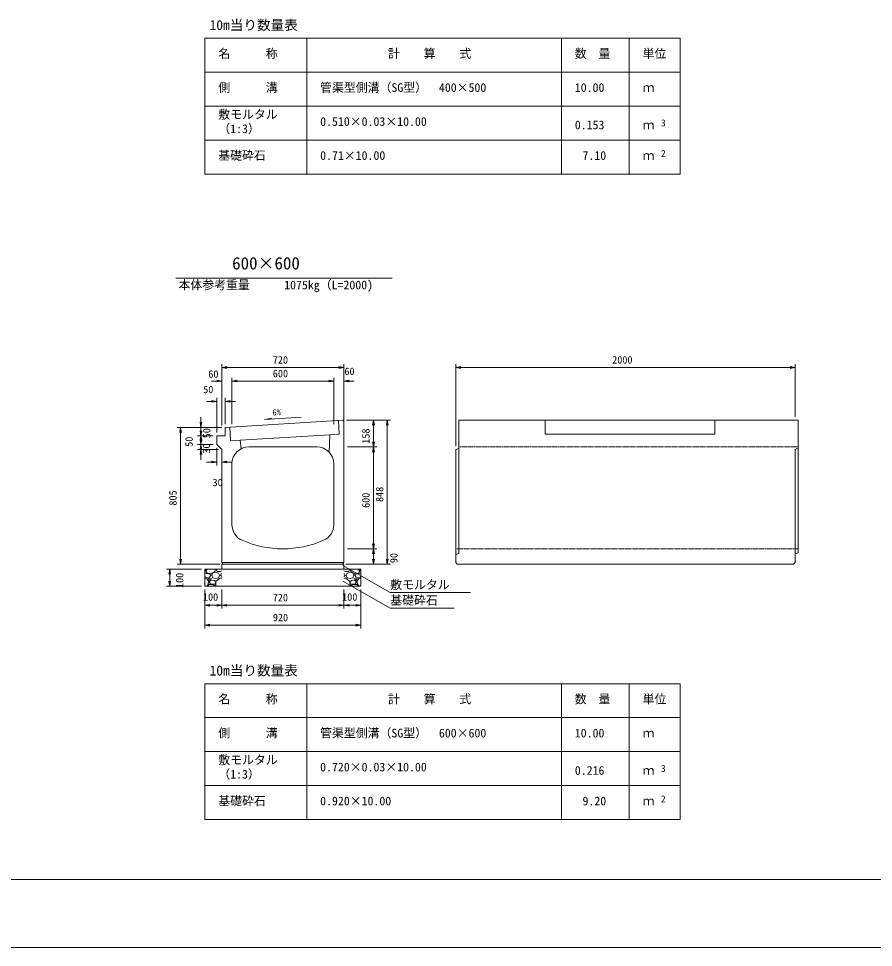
# Model space of a CAD drawing. Units: millimetres, scale not verified. Extents: x 0 to 84100, y 0 to 59400.
# Drawn here: x 26994 to 52178, y 0 to 27351 of the extents above; entities that cross this region are included whole.
import ezdxf
from ezdxf.enums import TextEntityAlignment as Align

# ---------------------------------------------------------------- set-up
doc = ezdxf.new("R2010")
doc.units = ezdxf.units.MM
doc.header["$LTSCALE"] = 100
doc.linetypes.add('USER1', pattern=[0.375, 0.25, -0.125])
for name, color, linetype, lineweight in [('D-MTR-FRAM（材料表図枠）', 2, 'Continuous', 18), ('D-STR-DIM（寸法）', 7, 'Continuous', 18), ('D-STR-HTXT（旗揚げ）', 7, 'Continuous', 18), ('D-STR-STRn（構造物）', 7, 'Continuous', 18), ('D-STR（構造物外形線）', 1, 'Continuous', 18), ('D-TTL(外枠）', 2, 'Continuous', 18), ('DEFPOINTS_2', 8, 'Continuous', 18)]:
    doc.layers.add(name, color=color, linetype=linetype, lineweight=lineweight)
for name, color, linetype in [('D-MTR-TXT(文字列）', 7, 'Continuous'), ('D-MTR（材料表タイトル）', 7, 'Continuous'), ('D-STR-TXT（文字）', 7, 'Continuous'), ('D-TTL-TXT（文字）', 7, 'Continuous')]:
    doc.layers.add(name, color=color, linetype=linetype)
doc.styles.add('ＭＳ ゴシック', font='')
doc.styles.get('ＭＳ ゴシック').set_extended_font_data('MS Gothic')

msp = doc.modelspace()

# ---------------------------------------------------------------- linework, layer by layer
at = {"layer": 'D-MTR-FRAM（材料表図枠）'}
for p, q in [((32485.6, 26773.7), (46485.6, 26773.7)), ((32485.6, 22773.7), (32485.6, 26773.7)), ((35485.6, 22773.7), (35485.6, 26773.7)), ((42985.6, 22773.7), (42985.6, 26773.7)), ((44985.6, 23573.7), (44985.6, 26773.7)), ((44985.6, 22773.7), (44985.6, 26773.7)), ((46485.6, 22773.7), (46485.6, 26773.7)), ((32485.6, 25773.7), (46485.6, 25773.7)), ((32485.6, 24773.7), (46485.6, 24773.7)), ((32485.6, 23773.7), (46485.6, 23773.7)), ((32485.6, 22773.7), (46485.6, 22773.7)), ((32485.6, 7766.1), (46485.6, 7766.1)), ((32485.6, 3766.1), (32485.6, 7766.1)), ((35485.6, 3766.1), (35485.6, 7766.1)), ((42985.6, 3766.1), (42985.6, 7766.1)), ((44985.6, 4566.1), (44985.6, 7766.1)), ((44985.6, 3766.1), (44985.6, 7766.1)), ((46485.6, 3766.1), (46485.6, 7766.1)), ((32485.6, 6766.1), (46485.6, 6766.1)), ((32485.6, 5766.1), (46485.6, 5766.1)), ((32485.6, 4766.1), (46485.6, 4766.1)), ((32485.6, 3766.1), (46485.6, 3766.1))]:
    msp.add_line(p, q, dxfattribs=at)
at = {"layer": 'D-STR-DIM（寸法）'}
for p, q in [((32980.1, 15367.1), (32980.1, 17176.1)), ((32980.1, 17076.1), (33130.1, 17101.1)), ((33130.1, 17051.1), (32980.1, 17076.1)), ((32980.1, 17076.1), (33130.1, 17076.1)), ((33130.1, 17076.1), (36430.1, 17076.1)), ((36430.1, 17101.1), (36580.1, 17076.1)), ((36580.1, 17076.1), (36430.1, 17051.1)), ((36580.1, 17076.1), (36430.1, 17076.1)), ((36580.1, 15367.1), (36580.1, 17176.1)), ((39873.2, 14762.1), (39873.2, 17176.1)), ((39873.2, 17076.1), (40023.2, 17101.1)), ((40023.2, 17051.1), (39873.2, 17076.1)), ((39873.2, 17076.1), (40023.2, 17076.1)), ((40023.2, 17076.1), (49723.2, 17076.1)), ((49723.2, 17101.1), (49873.2, 17076.1)), ((49873.2, 17076.1), (49723.2, 17051.1)), ((49873.2, 17076.1), (49723.2, 17076.1)), ((49873.2, 15627.1), (49873.2, 17176.1)), ((32830.1, 16700.7), (32980.1, 16675.7)), ((32980.1, 15367.1), (32980.1, 16775.7)), ((33280.1, 15412.1), (33280.1, 16775.7)), ((33280.1, 15412.1), (33280.1, 16775.7)), ((33280.1, 16675.7), (33430.1, 16700.7)), ((33280.1, 16675.7), (33430.1, 16700.7)), ((36130.1, 16700.7), (36280.1, 16675.7)), ((36130.1, 16700.7), (36280.1, 16675.7)), ((36280.1, 15412.1), (36280.1, 16775.7)), ((36280.1, 15412.1), (36280.1, 16775.7)), ((36580.1, 15367.1), (36580.1, 16775.7)), ((36580.1, 16675.7), (36730.1, 16700.7)), ((32830.1, 16675.7), (32680.1, 16675.7)), ((32980.1, 16675.7), (32830.1, 16650.7)), ((32980.1, 16675.7), (32830.1, 16675.7)), ((33430.1, 16650.7), (33280.1, 16675.7)), ((33280.1, 16675.7), (33430.1, 16675.7)), ((33430.1, 16650.7), (33280.1, 16675.7)), ((33280.1, 16675.7), (33430.1, 16675.7)), ((36130.1, 16675.7), (33430.1, 16675.7)), ((33430.1, 16675.7), (33580.1, 16675.7)), ((36130.1, 16675.7), (35980.1, 16675.7)), ((36280.1, 16675.7), (36130.1, 16650.7)), ((36280.1, 16675.7), (36130.1, 16675.7)), ((36280.1, 16675.7), (36130.1, 16650.7)), ((36280.1, 16675.7), (36130.1, 16675.7)), ((36730.1, 16650.7), (36580.1, 16675.7)), ((36580.1, 16675.7), (36730.1, 16675.7)), ((36730.1, 16675.7), (36880.1, 16675.7)), ((32830.1, 15162.1), (32830.1, 16179.6)), ((33080.1, 15412.1), (33080.1, 16179.6)), ((32680.1, 16079.6), (32530.1, 16079.6)), ((32680.1, 16104.6), (32830.1, 16079.6)), ((32830.1, 16079.6), (32680.1, 16054.6)), ((32830.1, 16079.6), (32680.1, 16079.6)), ((33080.1, 16079.6), (33230.1, 16104.6)), ((33230.1, 16054.6), (33080.1, 16079.6)), ((33080.1, 16079.6), (33230.1, 16079.6)), ((33230.1, 16079.6), (33380.1, 16079.6)), ((32365.7, 15462.1), (32365.7, 15612.1)), ((34236.4, 15543.3), (35323.7, 15612.1)), ((32365.7, 15312.1), (32340.7, 15462.1)), ((32390.7, 15462.1), (32365.7, 15312.1)), ((32365.7, 15312.1), (32365.7, 15462.1)), ((32365.7, 15212.1), (32365.7, 15362.1)), ((34236.4, 15543.3), (34449.3, 15584.9)), ((36650.1, 15527.1), (37549.8, 15527.1)), ((36650.1, 15527.1), (37954.8, 15527.1)), ((37424.8, 15377.1), (37449.8, 15527.1)), ((37449.8, 15527.1), (37474.8, 15377.1)), ((37449.8, 15527.1), (37449.8, 15377.1)), ((37449.8, 14887.1), (37449.8, 15377.1)), ((37829.8, 15377.1), (37854.8, 15527.1)), ((37854.8, 15527.1), (37879.8, 15377.1)), ((37854.8, 15527.1), (37854.8, 15377.1)), ((37854.8, 15377.1), (37854.8, 11437.1)), ((32980.1, 15312.1), (31666.1, 15312.1)), ((31741.1, 15162.1), (31766.1, 15312.1)), ((31766.1, 15312.1), (31791.1, 15162.1)), ((31766.1, 15312.1), (31766.1, 15162.1)), ((31766.1, 15162.1), (31766.1, 11437.1)), ((32980.1, 15312.1), (32265.7, 15312.1)), ((32730.1, 15062.1), (32265.7, 15062.1)), ((32730.1, 15062.1), (32265.7, 15062.1)), ((32365.7, 15062.1), (32340.7, 15212.1)), ((32340.7, 14912.1), (32365.7, 15062.1)), ((32390.7, 15212.1), (32365.7, 15062.1)), ((32365.7, 15062.1), (32365.7, 15212.1)), ((32365.7, 14962.1), (32365.7, 15112.1)), ((32365.7, 15062.1), (32390.7, 14912.1)), ((32365.7, 15062.1), (32365.7, 14912.1)), ((32730.1, 14812.1), (32265.7, 14812.1)), ((32730.1, 14812.1), (32265.7, 14812.1)), ((32365.7, 14812.1), (32340.7, 14962.1)), ((32340.7, 14662.1), (32365.7, 14812.1)), ((32390.7, 14962.1), (32365.7, 14812.1)), ((32365.7, 14812.1), (32365.7, 14962.1)), ((32365.7, 14912.1), (32365.7, 14762.1)), ((32365.7, 14812.1), (32390.7, 14662.1)), ((32365.7, 14812.1), (32365.7, 14662.1)), ((37449.8, 14737.1), (37424.8, 14887.1)), ((37474.8, 14887.1), (37449.8, 14737.1)), ((37449.8, 14737.1), (37449.8, 14887.1)), ((32880.1, 14662.1), (32265.7, 14662.1)), ((32340.7, 14512.1), (32365.7, 14662.1)), ((32365.7, 14662.1), (32365.7, 14512.1)), ((32365.7, 14662.1), (32390.7, 14512.1)), ((32365.7, 14662.1), (32365.7, 14512.1)), ((32365.7, 14512.1), (32365.7, 14362.1)), ((32830.1, 14712.1), (32830.1, 14191.1)), ((32980.1, 14562.1), (32980.1, 14191.1)), ((36680.1, 14737.1), (37549.8, 14737.1)), ((36680.1, 14737.1), (37549.8, 14737.1)), ((37424.8, 14587.1), (37449.8, 14737.1)), ((37449.8, 14737.1), (37474.8, 14587.1)), ((37449.8, 14737.1), (37449.8, 14587.1)), ((37449.8, 11887.9), (37449.8, 14587.1)), ((32680.1, 14291.1), (32530.1, 14291.1)), ((32680.1, 14316.1), (32830.1, 14291.1)), ((32830.1, 14291.1), (32680.1, 14266.1)), ((32830.1, 14291.1), (32680.1, 14291.1)), ((32980.1, 14291.1), (33130.1, 14316.1)), ((33130.1, 14266.1), (32980.1, 14291.1)), ((32980.1, 14291.1), (33130.1, 14291.1)), ((33130.1, 14291.1), (33280.1, 14291.1)), ((37449.8, 11737.9), (37424.8, 11887.9)), ((37474.8, 11887.9), (37449.8, 11737.9)), ((37449.8, 11737.9), (37449.8, 11887.9)), ((36680.1, 11737.9), (37549.8, 11737.9)), ((36680.1, 11737.9), (37549.8, 11737.9)), ((37424.8, 11587.9), (37449.8, 11737.9)), ((37449.8, 11737.9), (37474.8, 11587.9)), ((37449.8, 11737.9), (37449.8, 11587.9)), ((37449.8, 11587.9), (37449.8, 11437.1)), ((32925.1, 11287.1), (31666.1, 11287.1)), ((31766.1, 11287.1), (31741.1, 11437.1)), ((31791.1, 11437.1), (31766.1, 11287.1)), ((31766.1, 11287.1), (31766.1, 11437.1)), ((36635.1, 11287.1), (37954.8, 11287.1)), ((36635.1, 11287.1), (37549.8, 11287.1)), ((37449.8, 11287.1), (37424.8, 11437.1)), ((37474.8, 11437.1), (37449.8, 11287.1)), ((37449.8, 11287.1), (37449.8, 11437.1)), ((37854.8, 11287.1), (37829.8, 11437.1)), ((37879.8, 11437.1), (37854.8, 11287.1)), ((37854.8, 11287.1), (37854.8, 11437.1)), ((32380.1, 11137.1), (31347.3, 11137.1)), ((31422.3, 10987.1), (31447.3, 11137.1)), ((31447.3, 11137.1), (31472.3, 10987.1)), ((31447.3, 11137.1), (31447.3, 10987.1)), ((31447.3, 10987.1), (31447.3, 10787.1)), ((31447.3, 10637.1), (31422.3, 10787.1)), ((31472.3, 10787.1), (31447.3, 10637.1)), ((31447.3, 10637.1), (31447.3, 10787.1)), ((32380.1, 10637.1), (31347.3, 10637.1)), ((32480.1, 10537.1), (32480.1, 9976)), ((32480.1, 10537.1), (32480.1, 9389.3)), ((32980.1, 10537.1), (32980.1, 9976)), ((32980.1, 10537.1), (32980.1, 9976)), ((36580.1, 10537.1), (36580.1, 9976)), ((36580.1, 10537.1), (36580.1, 9976)), ((37080.1, 10537.1), (37080.1, 9389.3)), ((37080.1, 10537.1), (37080.1, 9976)), ((32480.1, 10076), (32630.1, 10101)), ((32630.1, 10051), (32480.1, 10076)), ((32480.1, 10076), (32630.1, 10076)), ((32830.1, 10076), (32630.1, 10076)), ((32830.1, 10101), (32980.1, 10076)), ((32980.1, 10076), (32830.1, 10051)), ((32980.1, 10076), (32830.1, 10076)), ((32980.1, 10076), (33130.1, 10101)), ((33130.1, 10051), (32980.1, 10076)), ((32980.1, 10076), (33130.1, 10076)), ((36430.1, 10076), (33130.1, 10076)), ((36430.1, 10101), (36580.1, 10076)), ((36580.1, 10076), (36430.1, 10051)), ((36580.1, 10076), (36430.1, 10076)), ((36580.1, 10076), (36730.1, 10101)), ((36730.1, 10051), (36580.1, 10076)), ((36580.1, 10076), (36730.1, 10076)), ((36730.1, 10076), (36930.1, 10076)), ((36930.1, 10101), (37080.1, 10076)), ((37080.1, 10076), (36930.1, 10051)), ((37080.1, 10076), (36930.1, 10076)), ((32480.1, 9489.3), (32630.1, 9514.3)), ((32630.1, 9464.3), (32480.1, 9489.3)), ((32480.1, 9489.3), (32630.1, 9489.3)), ((32630.1, 9489.3), (36930.1, 9489.3)), ((36930.1, 9514.3), (37080.1, 9489.3)), ((37080.1, 9489.3), (36930.1, 9464.3)), ((37080.1, 9489.3), (36930.1, 9489.3))]:
    msp.add_line(p, q, dxfattribs=at)
at = {"layer": 'D-STR-HTXT（旗揚げ）'}
for p, q in [((31623.5, 19707.9), (38001.8, 19707.9)), ((36547.6, 11242.1), (37943.8, 10450.8)), ((36547.6, 10783), (37943.8, 9991.8)), ((40303.6, 10450.8), (37943.8, 10450.8)), ((39830.1, 9991.8), (37943.8, 9991.8))]:
    msp.add_line(p, q, dxfattribs=at)
at = {"layer": 'D-STR-STRn（構造物）'}
for p, q in [((32980.1, 11287.1), (32980.1, 11137.1)), ((36580.1, 11287.1), (36580.1, 11137.1)), ((32980.1, 11137.1), (32480.1, 11137.1)), ((32480.1, 11137.1), (32480.1, 10637.1)), ((32480.1, 11093.6), (32536.3, 11137.1)), ((32556.4, 11006.3), (32480.1, 10998.3)), ((32510.9, 11081.9), (32560.6, 11137.1)), ((32546.9, 11021.6), (32511.9, 11081.6)), ((32670.6, 11012.9), (32545.6, 11022.9)), ((32655.7, 10982.2), (32555.7, 11007.2)), ((32660.9, 10956.9), (32615.9, 10906.9)), ((32661, 10956.6), (32656, 10981.6)), ((32776.2, 11066.5), (32671.2, 11011.5)), ((32685.5, 10957), (32715.5, 10887)), ((32690.8, 10956.9), (32720.8, 11026.9)), ((32721, 11026.9), (32801, 11051.9)), ((32796.1, 11136.9), (32776.1, 11066.9)), ((32800.8, 11051.9), (32880.8, 11021.9)), ((32813.1, 11137.1), (32840.1, 11073.1)), ((32840.6, 11071.6), (32945.6, 11066.6)), ((32881, 11021.7), (32911, 10956.7)), ((32885.8, 10887.1), (32910.8, 10957.1)), ((32945.8, 10957), (32960.8, 10997)), ((32980.1, 10921.1), (32945.8, 10958.5)), ((32946, 11067.3), (32980.1, 11093.6)), ((32980.1, 10998.3), (32961.4, 10996.3)), ((36580.1, 11137.1), (32980.1, 11137.1)), ((36580.1, 11137.1), (37080.1, 11137.1)), ((36614.2, 11067.3), (36580.1, 11093.6)), ((36580.1, 10998.3), (36598.8, 10996.3)), ((36580.1, 10921.1), (36614.3, 10958.5)), ((36614.3, 10957), (36599.3, 10997)), ((36719.5, 11071.6), (36614.5, 11066.6)), ((36679.1, 11021.7), (36649.1, 10956.7)), ((36674.3, 10887.1), (36649.3, 10957.1)), ((36759.4, 11051.9), (36679.4, 11021.9)), ((36747, 11137.1), (36720, 11073.1)), ((36839.1, 11026.9), (36759.1, 11051.9)), ((36764, 11136.9), (36784, 11066.9)), ((36783.9, 11066.5), (36888.9, 11011.5)), ((36869.3, 10956.9), (36839.3, 11026.9)), ((36874.6, 10957), (36844.6, 10887)), ((36889.5, 11012.9), (37014.5, 11022.9)), ((36899.1, 10956.6), (36904.1, 10981.6)), ((36899.2, 10956.9), (36944.2, 10906.9)), ((36904.4, 10982.2), (37004.4, 11007.2)), ((37049.2, 11081.9), (36999.5, 11137.1)), ((37003.8, 11006.3), (37080.1, 10998.3)), ((37013.2, 11021.6), (37048.2, 11081.6)), ((37080.1, 11093.6), (37023.8, 11137.1)), ((37080.1, 11137.1), (37080.1, 10637.1)), ((32500.8, 10898.5), (32480.1, 10921.1)), ((32541.1, 10866.4), (32480.1, 10871.5)), ((32615.6, 10907.2), (32500.6, 10897.2)), ((32597, 10777.2), (32542, 10867.2)), ((32556, 10651.7), (32596, 10776.7)), ((32560.6, 10637.1), (32600.9, 10681.9)), ((32590.7, 10861.9), (32610.7, 10811.9)), ((32625.9, 10876.7), (32590.9, 10861.7)), ((32600.9, 10681.9), (32730.9, 10681.9)), ((32610.8, 10812), (32685.8, 10857)), ((32610.8, 10767.1), (32650.8, 10707.1)), ((32660.9, 10816.9), (32610.9, 10766.9)), ((32686.1, 10857), (32626.1, 10877)), ((32651.1, 10706.7), (32776.1, 10691.7)), ((32761.5, 10802.2), (32661.5, 10817.2)), ((32715.5, 10886.5), (32800.5, 10861.5)), ((32730.8, 10683), (32795.8, 10638)), ((32802, 10765.9), (32762, 10800.9)), ((32776.1, 10692), (32801.1, 10737)), ((32800.1, 10668.1), (32813.1, 10637.1)), ((32805.7, 10772.1), (32800.7, 10667.1)), ((32800.9, 10736.9), (32800.9, 10766.9)), ((32801.2, 10861.6), (32886.2, 10886.6)), ((32921, 10876.9), (32806, 10771.9)), ((32980.1, 10871.5), (32921.1, 10876.4)), ((36580.1, 10871.5), (36639, 10876.4)), ((36639.1, 10876.9), (36754.1, 10771.9)), ((36758.9, 10861.6), (36673.9, 10886.6)), ((36760, 10668.1), (36747, 10637.1)), ((36754.4, 10772.1), (36759.4, 10667.1)), ((36758.1, 10765.9), (36798.1, 10800.9)), ((36784, 10692), (36759, 10737)), ((36759.2, 10736.9), (36759.2, 10766.9)), ((36844.6, 10886.5), (36759.6, 10861.5)), ((36829.3, 10683), (36764.3, 10638)), ((36909, 10706.7), (36784, 10691.7)), ((36798.6, 10802.2), (36898.6, 10817.2)), ((36959.2, 10681.9), (36829.2, 10681.9)), ((36874, 10857), (36934, 10877)), ((36949.4, 10812), (36874.4, 10857)), ((36899.2, 10816.9), (36949.2, 10766.9)), ((36949.4, 10767.1), (36909.4, 10707.1)), ((36934.2, 10876.7), (36969.2, 10861.7)), ((36944.5, 10907.2), (37059.5, 10897.2)), ((36969.4, 10861.9), (36949.4, 10811.9)), ((36999.5, 10637.1), (36959.2, 10681.9)), ((36963.1, 10777.2), (37018.1, 10867.2)), ((37004.1, 10651.7), (36964.1, 10776.7)), ((37019, 10866.4), (37080.1, 10871.5)), ((37059.3, 10898.5), (37080.1, 10921.1)), ((32480.1, 10637.1), (37080.1, 10637.1)), ((32536.4, 10637.1), (32556, 10652.3)), ((37023.8, 10637.1), (37004.2, 10652.3))]:
    msp.add_line(p, q, dxfattribs=at)
at = {"layer": 'D-STR（構造物外形線）'}
for p, q in [((33080.1, 15312.1), (36550.1, 15527.1)), ((33213.1, 15320.4), (33238.2, 14916.1)), ((36417, 15518.9), (36442, 15114.6)), ((36550.1, 15527.1), (36580.1, 15497.1)), ((36580.1, 11332.1), (36580.1, 15497.1)), ((39963.2, 15527.1), (49963.2, 15527.1)), ((39963.2, 11602.1), (39963.2, 15527.1)), ((42508.2, 15527.1), (42508.2, 15114.6)), ((47508.2, 15114.6), (47508.2, 15527.1)), ((49963.2, 11617.1), (49963.2, 15527.1)), ((32830.1, 14812.1), (32830.1, 15062.1)), ((32830.1, 15062.1), (33080.1, 15062.1)), ((33080.1, 15062.1), (33080.1, 15312.1)), ((33517.6, 14933.5), (36162.6, 15097.3)), ((36162.6, 15097.3), (36146.7, 14577.1)), ((36442, 15114.6), (36162.6, 15097.3)), ((42508.2, 15114.6), (47508.2, 15114.6)), ((32830.1, 14812.1), (32980.1, 14662.1)), ((33238.2, 14916.1), (33517.6, 14933.5)), ((33517.6, 14933.5), (33556.4, 14684.3)), ((32980.1, 11332.1), (32980.1, 14662.1)), ((33780.1, 14737.1), (35780.1, 14737.1)), ((39873.2, 14662.1), (39963.2, 14687.1)), ((39873.2, 11332.1), (39873.2, 14662.1)), ((49873.2, 14662.1), (49963.2, 14712.1)), ((49873.2, 11332.1), (49873.2, 14662.1)), ((33280.1, 12445.8), (33280.1, 14237.1)), ((36280.1, 12445.8), (36280.1, 14237.1)), ((39873.2, 11572.1), (39963.2, 11602.1)), ((49873.2, 11587.1), (49963.2, 11617.1)), ((32980.1, 11332.1), (36580.1, 11332.1)), ((32980.1, 11332.1), (33025.1, 11287.1)), ((32980.1, 11287.1), (36580.1, 11287.1)), ((36535.1, 11287.1), (36580.1, 11332.1)), ((39873.2, 11332.1), (39918.2, 11287.1)), ((39918.2, 11287.1), (49828.2, 11287.1)), ((49828.2, 11287.1), (49873.2, 11332.1))]:
    msp.add_line(p, q, dxfattribs=at)
at = {"layer": 'D-STR（構造物外形線）', "linetype": 'USER1'}
for p, q in [((39963.2, 14737.1), (49963.2, 14737.1)), ((39873.2, 11737.1), (49963.2, 11737.1))]:
    msp.add_line(p, q, dxfattribs=at)
at = {"layer": 'D-STR（構造物外形線）'}
for centre, radius, start, end in [((33780.1, 14237.1), 500, 90, 180), ((35780.1, 14237.1), 500, 0, 90), ((33780.1, 12445.8), 500, 180, 246.4217), ((35780.1, 12445.8), 500, 293.5783, 0), ((34780.1, 14737.1), 3000, 246.42182, 293.57818)]:
    msp.add_arc(centre, radius, start, end, dxfattribs=at)
at = {"layer": 'D-TTL(外枠）'}
msp.add_line((81800, 2000), (2300, 2000), dxfattribs=at)
at = {"layer": 'DEFPOINTS_2'}
msp.add_line((0, 0), (84100, 0), dxfattribs=at)

# ---------------------------------------------------------------- texts
at = {"layer": 'D-MTR-TXT(文字列）', "style": 'ＭＳ ゴシック'}
for s, height, p in [('名\u3000\u3000\u3000称', 256.6, (32877.8, 26114)), ('計\u3000\u3000算\u3000\u3000式', 256.6, (37878.6, 26114)), ('数\u3000量', 256.6, (43377.8, 26114)), ('単位', 256.6, (45377.8, 26114)), ('側\u3000\u3000\u3000溝', 256.6, (32877.8, 25114)), ('管渠型側溝（SG型）\u3000400×500', 256.6, (35877.8, 25114)), ('10.00', 256.6, (43380.5, 25114)), ('ｍ', 256.6, (45377.8, 25114)), ('敷モルタル', 256.6, (32877.8, 24324.1)), ('0.510×0.03×10.00', 256.6, (35877.8, 24114)), ('0.153', 256.6, (43380.5, 24014)), ('3', 205.3, (45918, 24114.5)), ('（1:3）', 256.6, (32877.8, 23901.8)), ('ｍ', 256.6, (45377.8, 24014)), ('基礎砕石', 256.6, (32877.8, 23114)), ('0.71×10.00', 256.6, (35877.8, 23114)), ('7.10', 256.6, (43607.9, 23114)), ('ｍ', 256.6, (45377.8, 23114)), ('2', 205.3, (45918, 23214.5)), ('本体参考重量', 256.6, (31706.5, 19301.2)), ('1075kg（L=2000)', 256.6, (34818.5, 19301.2)), ('名\u3000\u3000\u3000称', 256.6, (32877.8, 7106.5)), ('計\u3000\u3000算\u3000\u3000式', 256.6, (37878.6, 7106.5)), ('数\u3000量', 256.6, (43377.8, 7106.5)), ('単位', 256.6, (45377.8, 7106.5)), ('側\u3000\u3000\u3000溝', 256.6, (32877.8, 6106.5)), ('管渠型側溝（SG型）\u3000600×600', 256.6, (35877.8, 6106.5)), ('10.00', 256.6, (43380.5, 6106.5)), ('ｍ', 256.6, (45377.8, 6106.5)), ('敷モルタル', 256.6, (32877.8, 5316.5)), ('（1:3）', 256.6, (32877.8, 4894.3)), ('0.720×0.03×10.00', 256.6, (35877.8, 5106.5)), ('0.216', 256.6, (43380.5, 5006.5)), ('ｍ', 256.6, (45377.8, 5006.5)), ('3', 205.3, (45918, 5106.9)), ('基礎砕石', 256.6, (32877.8, 4106.5)), ('0.920×10.00', 256.6, (35877.8, 4106.5)), ('9.20', 256.6, (43607.9, 4106.5)), ('ｍ', 256.6, (45377.8, 4106.5)), ('2', 205.3, (45918, 4206.9))]:
    msp.add_text(s, height=height, dxfattribs=at).set_placement(p, align=Align.BOTTOM_LEFT)
at = {"layer": 'D-MTR（材料表タイトル）', "style": 'ＭＳ ゴシック'}
for p in [(32619.8, 26926.2), (32619.8, 7918.7)]:
    msp.add_text('10m当り数量表', height=293.3, dxfattribs=at).set_placement(p, align=Align.BOTTOM_LEFT)
at = {"layer": 'D-STR-DIM（寸法）', "style": 'ＭＳ ゴシック'}
for s, p in [('720', (34483.1, 17126.1)), ('2000', (44481.9, 17126.1)), ('60', (32583.6, 16707.5)), ('600', (34484.6, 16725.7)), ('60', (36593.4, 16787.6)), ('50', (32433.4, 16254.6)), ('30', (32709.4, 13516.1)), ('100', (32426.2, 10142.4)), ('720', (34483.1, 10126)), ('100', (36526.2, 10142.4)), ('920', (34485.4, 9539.3))]:
    msp.add_text(s, height=219.9, dxfattribs=at).set_placement(p, align=Align.BOTTOM_LEFT)
for s, height, rotation, p in [('6%', 183.3, 3.62, (34482.1, 15603.7)), ('50', 219.9, 90, (32710.3, 14991.4)), ('158', 219.9, 90, (37399.8, 14830.6)), ('50', 219.9, 90, (32190.7, 14741.4)), ('30', 219.9, 90, (32703, 14541.4)), ('805', 219.9, 90, (31716.1, 13010.3)), ('848', 219.9, 90, (37804.8, 13116.3)), ('600', 219.9, 90, (37399.8, 12942.1)), ('90', 219.9, 90, (38224.8, 11315.3)), ('100', 219.9, 90, (31913.3, 10583.3))]:
    msp.add_text(s, height=height, rotation=rotation, dxfattribs=at).set_placement(p, align=Align.BOTTOM_LEFT)
at = {"layer": 'D-STR-TXT（文字）', "style": 'ＭＳ ゴシック'}
for s, p in [('敷モルタル', (37943.8, 10475.8)), ('基礎砕石', (37943.8, 10016.8))]:
    msp.add_text(s, height=256.6, dxfattribs=at).set_placement(p, align=Align.BOTTOM_LEFT)
at = {"layer": 'D-TTL-TXT（文字）', "style": 'ＭＳ ゴシック'}
msp.add_text('600×600', height=366.6, dxfattribs=at).set_placement((33286.1, 19852.7), align=Align.BOTTOM_LEFT)

doc.saveas('drawing.dxf')
